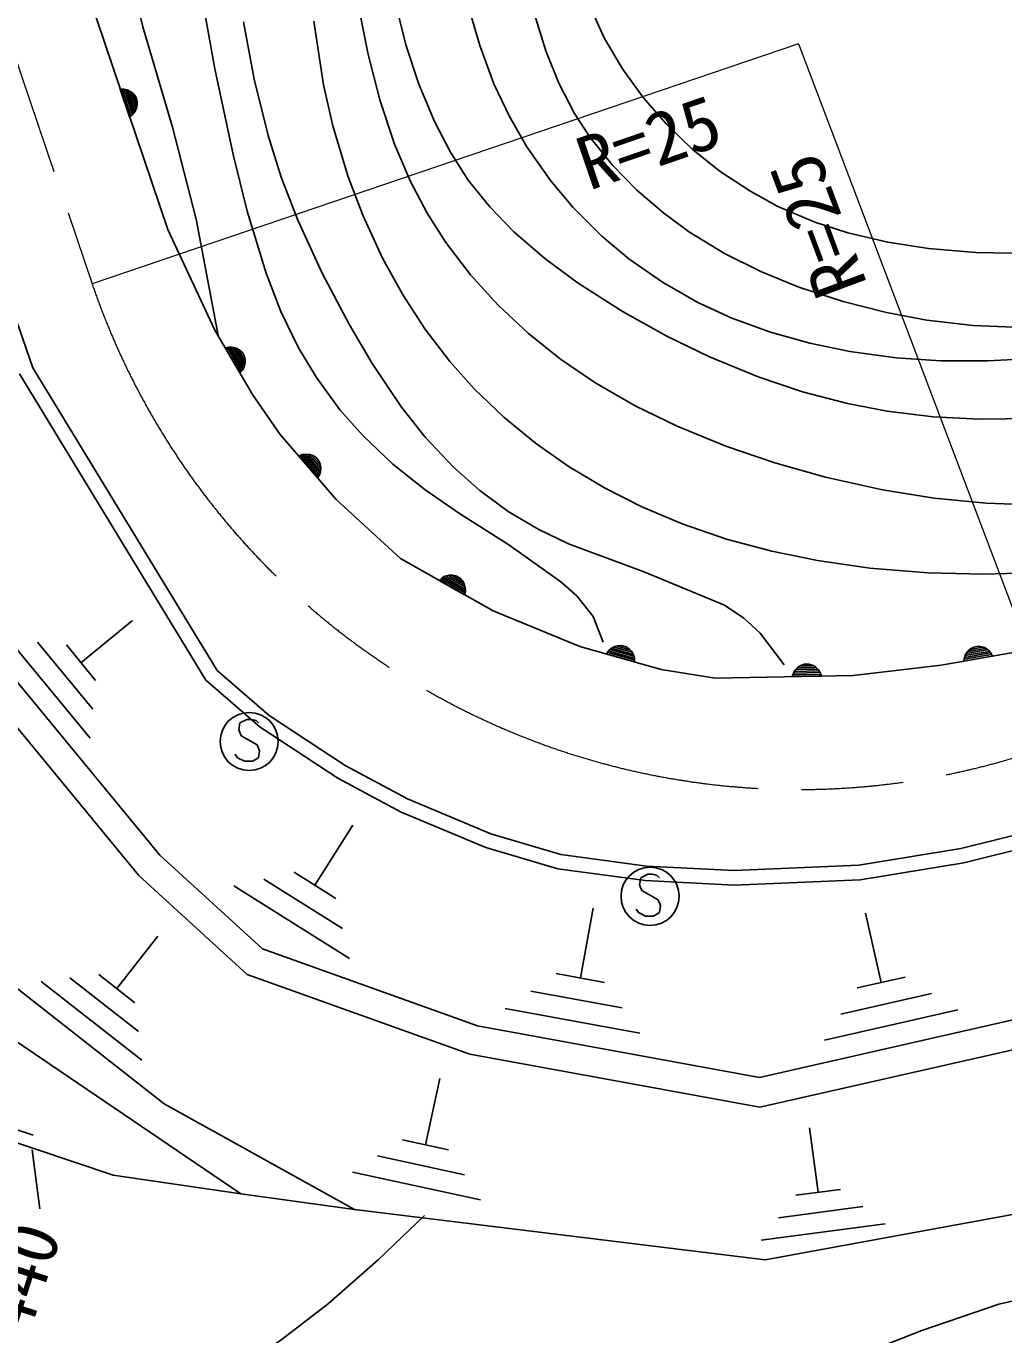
# Model space of a CAD drawing. Units: millimetres, scale not verified. Extents: x 40000 to 680000, y 20000 to 380000.
# Drawn here: x 174720 to 208332, y 243496 to 288510 of the extents above; entities that cross this region are included whole.
import ezdxf
from ezdxf.enums import TextEntityAlignment as Align

# ---------------------------------------------------------------- set-up
doc = ezdxf.new("R2010")
doc.units = ezdxf.units.MM
doc.header["$LTSCALE"] = 1000
doc.linetypes.add('CHAIN', pattern=[18.5, 12, -1.5, 3.5, -1.5])
for name, color, linetype, lineweight in [('M-BGD', 7, 'Continuous', 25), ('M-BMK', 2, 'CHAIN', 13), ('M-BMK-HTXT', 7, 'Continuous', 13), ('M-STR-STRC', 7, 'Continuous', 25)]:
    doc.layers.add(name, color=color, linetype=linetype, lineweight=lineweight)
doc.styles.add('ＭＳ ゴシック', font='')
doc.styles.get('ＭＳ ゴシック').set_extended_font_data('MS Gothic')

msp = doc.modelspace()

# ---------------------------------------------------------------- linework, layer by layer
at = {"layer": 'M-BGD'}
for p, q in [((174478, 296639), (179587, 281518)), ((174478, 296639), (179587, 281518)), ((168862, 294355), (174945, 276763)), ((177957, 286343), (178083, 286344)), ((178277, 285396), (177957, 286343)), ((178321, 285453), (178026, 286324)), ((178083, 286344), (178197, 286319)), ((178089, 286325), (178371, 285491)), ((178422, 285529), (178153, 286325)), ((178197, 286319), (178324, 286256)), ((178229, 286287), (178459, 285605)), ((178497, 285681), (178305, 286250)), ((178324, 286256), (178413, 286180)), ((178394, 286174), (178522, 285795)), ((178413, 286180), (178489, 286080)), ((178489, 286080), (178540, 285928)), ((178540, 285928), (178541, 285802)), ((178377, 285472), (178277, 285396)), ((178453, 285561), (178377, 285472)), ((178516, 285688), (178453, 285561)), ((178541, 285802), (178516, 285688)), ((179587, 281518), (181212, 278054)), ((179587, 281518), (181212, 278054)), ((181212, 278054), (182499, 275845)), ((181212, 278054), (182499, 275845)), ((181566, 277446), (181690, 277472)), ((182070, 276582), (181566, 277446)), ((182102, 276647), (181638, 277441)), ((181690, 277472), (181807, 277470)), ((181700, 277454), (182143, 276694)), ((182185, 276742), (181762, 277467)), ((181807, 277470), (181944, 277434)), ((181844, 277446), (182207, 276824)), ((182228, 276906), (181926, 277424)), ((181944, 277434), (182046, 277378)), ((182029, 277368), (182230, 277022)), ((182046, 277378), (182141, 277294)), ((182141, 277294), (182221, 277156)), ((182246, 276916), (182210, 276779)), ((182221, 277156), (182247, 277032)), ((182247, 277032), (182246, 276916)), ((174487, 276547), (180894, 266020)), ((174487, 276547), (180894, 266020)), ((174487, 276547), (180894, 266020)), ((174945, 276763), (181283, 266348)), ((182154, 276677), (182070, 276582)), ((182210, 276779), (182154, 276677)), ((182499, 275845), (183449, 274465)), ((182499, 275845), (183449, 274465)), ((183449, 274465), (185381, 272226)), ((183449, 274465), (185381, 272226)), ((184089, 273724), (184206, 273772)), ((184742, 272967), (184089, 273724)), ((184761, 273036), (184160, 273733)), ((184206, 273772), (184320, 273792)), ((184219, 273757), (184793, 273090)), ((184826, 273145), (184277, 273781)), ((184320, 273792), (184461, 273781)), ((184362, 273775), (184832, 273229)), ((184838, 273314), (184446, 273768)), ((184461, 273781), (184572, 273745)), ((184557, 273732), (184818, 273429)), ((184572, 273745), (184681, 273680)), ((184681, 273680), (184785, 273559)), ((184785, 273559), (184833, 273442)), ((184833, 273442), (184853, 273327)), ((184853, 273327), (184843, 273186)), ((184806, 273075), (184742, 272967)), ((184843, 273186), (184806, 273075)), ((185381, 272226), (187588, 270201)), ((185381, 272226), (187588, 270201)), ((170126, 271158), (179320, 259993)), ((169217, 270680), (178589, 259299)), ((187588, 270201), (190771, 268400)), ((187588, 270201), (190771, 268400)), ((188924, 269445), (189018, 269530)), ((189794, 268953), (188924, 269445)), ((189789, 269025), (188988, 269478)), ((189018, 269530), (189119, 269587)), ((189035, 269520), (189801, 269087)), ((189813, 269149), (189082, 269562)), ((189119, 269587), (189256, 269625)), ((189164, 269585), (189791, 269231)), ((189768, 269312), (189246, 269608)), ((189256, 269625), (189372, 269628)), ((189362, 269611), (189710, 269414)), ((189372, 269628), (189496, 269604)), ((189496, 269604), (189636, 269525)), ((189636, 269525), (189720, 269431)), ((189720, 269431), (189778, 269330)), ((189778, 269330), (189816, 269193)), ((189816, 269193), (189819, 269077)), ((189819, 269077), (189794, 268953)), ((190771, 268400), (193754, 267174)), ((190771, 268400), (193754, 267174)), ((176605, 266614), (178371, 268068)), ((176916, 264021), (174119, 267417)), ((175110, 267321), (177012, 265012)), ((177108, 266003), (176101, 267225)), ((193754, 267174), (196555, 266386)), ((193754, 267174), (196555, 266386)), ((194673, 266916), (194744, 267020)), ((195613, 266713), (194728, 266963)), ((194744, 267020), (194829, 267100)), ((194763, 267015), (195610, 266776)), ((195607, 266840), (194799, 267067)), ((194829, 267100), (194952, 267169)), ((194873, 267109), (195566, 266914)), ((195525, 266988), (194947, 267150)), ((194952, 267169), (195065, 267200)), ((195059, 267181), (195444, 267072)), ((195065, 267200), (195191, 267206)), ((195191, 267206), (195345, 267163)), ((195345, 267163), (195450, 267092)), ((195450, 267092), (195530, 267007)), ((195530, 267007), (195599, 266884)), ((206177, 266528), (208723, 266983)), ((206177, 266528), (208723, 266983)), ((206995, 266796), (207862, 266951)), ((207831, 267006), (207005, 266858)), ((207017, 266901), (207098, 267017)), ((207053, 266928), (207762, 267055)), ((207098, 267017), (207186, 267094)), ((207692, 267103), (207102, 266998)), ((207186, 267094), (207297, 267154)), ((207189, 267074), (207583, 267145)), ((207297, 267154), (207455, 267183)), ((207455, 267183), (207580, 267164)), ((207580, 267164), (207689, 267123)), ((207689, 267123), (207805, 267042)), ((207805, 267042), (207881, 266954)), ((207881, 266954), (207942, 266843)), ((195636, 266645), (194673, 266916)), ((195599, 266884), (195630, 266771)), ((195630, 266771), (195636, 266645)), ((201254, 266460), (201353, 266522)), ((201353, 266522), (201472, 266564)), ((201354, 266502), (201753, 266509)), ((201472, 266564), (201632, 266567)), ((201632, 266567), (201753, 266529)), ((201753, 266529), (201854, 266471)), ((203154, 266175), (206177, 266528)), ((203154, 266175), (206177, 266528)), ((207942, 266843), (206957, 266667)), ((206957, 266667), (206976, 266792)), ((206976, 266792), (207017, 266901)), ((207892, 266895), (206986, 266733)), ((181283, 266348), (183069, 264796)), ((196555, 266386), (198407, 266087)), ((196555, 266386), (198407, 266087)), ((198407, 266087), (203154, 266175)), ((198407, 266087), (203154, 266175)), ((201060, 266136), (201098, 266257)), ((202060, 266155), (201060, 266136)), ((201098, 266257), (201156, 266358)), ((202019, 266214), (201099, 266197)), ((201118, 266258), (201998, 266274)), ((201977, 266334), (201137, 266318)), ((201156, 266358), (201254, 266460)), ((201196, 266379), (201916, 266392)), ((201855, 266451), (201255, 266440)), ((201854, 266471), (201956, 266373)), ((201956, 266373), (202018, 266274)), ((202018, 266274), (202060, 266155)), ((180894, 266020), (182764, 264394)), ((180894, 266020), (182764, 264394)), ((180894, 266020), (182764, 264394)), ((183069, 264796), (185689, 263078)), ((182764, 264394), (185432, 262645)), ((182764, 264394), (185432, 262645)), ((182764, 264394), (185432, 262645)), ((185689, 263078), (187825, 261933)), ((185432, 262645), (187609, 261479)), ((185432, 262645), (187609, 261479)), ((185432, 262645), (187609, 261479)), ((187825, 261933), (190696, 260729)), ((187609, 261479), (190528, 260254)), ((187609, 261479), (190528, 260254)), ((187609, 261479), (190528, 260254)), ((184645, 258959), (185947, 261028)), ((190696, 260729), (193106, 260020)), ((206852, 260225), (209993, 261000)), ((190528, 260254), (193000, 259527)), ((190528, 260254), (193000, 259527)), ((190528, 260254), (193000, 259527)), ((203343, 259652), (206852, 260225)), ((206953, 259732), (210135, 260517)), ((206953, 259732), (210135, 260517)), ((206953, 259732), (210135, 260517)), ((179320, 259993), (182850, 256768)), ((193106, 260020), (196051, 259620)), ((178589, 259299), (182320, 255889)), ((185361, 258509), (183929, 259410)), ((193000, 259527), (196004, 259118)), ((193000, 259527), (196004, 259118)), ((193000, 259527), (196004, 259118)), ((196051, 259620), (199068, 259464)), ((199068, 259464), (203343, 259652)), ((203395, 259151), (206953, 259732)), ((203395, 259151), (206953, 259732)), ((203395, 259151), (206953, 259732)), ((185833, 256435), (181855, 258938)), ((182892, 259174), (185597, 257472)), ((196004, 259118), (199066, 258960)), ((196004, 259118), (199066, 258960)), ((196004, 259118), (199066, 258960)), ((199066, 258960), (203395, 259151)), ((199066, 258960), (203395, 259151)), ((199066, 258960), (203395, 259151)), ((193777, 255773), (194218, 258177)), ((204121, 255616), (203581, 258000)), ((171987, 257298), (179469, 251443)), ((177838, 255404), (179248, 257206)), ((182850, 256768), (190237, 254128)), ((176226, 255772), (178582, 253928)), ((178461, 254916), (177214, 255892)), ((182320, 255889), (189975, 253154)), ((194609, 255620), (192944, 255925)), ((204946, 255803), (203296, 255429)), ((182101, 248340), (171879, 255283)), ((178702, 252939), (175237, 255651)), ((192069, 255322), (195213, 254745)), ((202729, 254529), (205846, 255236)), ((199927, 252350), (212265, 255149)), ((195816, 253869), (191194, 254718)), ((206746, 254669), (202162, 253630)), ((190237, 254128), (199927, 252350)), ((199948, 251323), (212553, 254182)), ((189975, 253154), (199948, 251323)), ((168046, 252214), (177716, 248987)), ((188447, 250028), (188942, 252315)), ((179469, 251443), (186009, 247802)), ((174957, 250362), (172586, 251153)), ((201946, 248399), (201652, 250615)), ((174929, 249864), (175195, 247835)), ((189239, 249856), (187656, 250199)), ((186800, 249648), (189791, 249000)), ((177716, 248987), (182101, 248340)), ((190342, 248144), (185944, 249096)), ((202713, 248500), (201179, 248297)), ((182101, 248340), (186009, 247802)), ((186009, 247802), (200130, 246078)), ((200130, 246078), (209267, 247745)), ((200587, 247525), (203486, 247909)), ((204258, 247317), (199995, 246752))]:
    msp.add_line(p, q, dxfattribs=at)
for points in [[(174811, 327592), (175372, 324847), (175827, 322114), (176156, 319133), (176385, 316139), (177003, 306453), (177379, 296788), (177580, 294602), (177907, 292222), (178291, 290258), (178735, 288487), (179747, 285031), (180559, 281868), (181329, 277818)], [(178081, 325439), (178350, 315731), (179048, 306040), (179867, 296349), (180219, 293164), (180677, 289985), (181203, 287041), (181837, 284093), (182322, 282152), (182971, 280015), (183478, 278701), (184083, 277444), (184697, 276426), (185509, 275318), (186306, 274417), (187328, 273445), (188433, 272560), (189620, 271745), (191319, 270673), (193104, 269401), (193655, 268912), (194211, 268210), (194561, 267318)], [(186014, 289911), (186476, 287531), (186881, 285971), (187389, 284449), (187935, 283162), (188501, 282082), (189147, 281072), (190002, 279956), (190953, 278911), (191987, 277943), (193091, 277055), (194273, 276251), (195662, 275453), (197103, 274752), (198774, 274065), (200458, 273490), (202202, 272999), (204159, 272565), (205936, 272280), (207727, 272104), (209286, 272043)], [(187333, 289645), (187778, 287864), (188217, 286520), (188755, 285228), (189306, 284172), (189922, 283214), (190662, 282292), (191492, 281437), (192554, 280517), (193697, 279671), (195251, 278680), (196749, 277849), (198212, 277139), (199891, 276447), (201410, 275935), (202953, 275528), (204320, 275263), (205902, 275074), (207509, 274992), (209317, 275017)], [(189818, 289574), (190314, 287841), (190803, 286527), (191334, 285401), (191937, 284360), (192742, 283207), (193518, 282279), (194512, 281286), (195439, 280513), (196594, 279707), (197815, 279008), (198985, 278465), (200310, 277982), (201666, 277603), (203043, 277320), (204635, 277104), (206172, 277000), (207783, 276997), (209785, 277104)], [(191935, 289778), (192591, 287665), (193039, 286552), (193570, 285512), (194114, 284677), (194868, 283739), (195715, 282873), (196638, 282081), (197526, 281430), (198729, 280696), (199984, 280068), (201282, 279537), (202810, 279037), (204303, 278664), (205691, 278403), (207282, 278217), (208676, 278162)], [(194152, 289069), (194609, 288087), (195219, 287045), (195932, 286058), (196736, 285135), (197622, 284285), (198578, 283517), (199595, 282841), (200542, 282324), (201830, 281772), (202973, 281402), (204343, 281080), (205743, 280863), (207366, 280725), (209204, 280686)], [(182195, 288662), (182561, 286692), (183037, 284748), (183483, 283320), (184061, 281833), (184899, 280017), (185836, 278236), (186617, 276903), (187619, 275406), (188443, 274374), (189414, 273345), (190319, 272538), (191289, 271819), (192320, 271203), (193371, 270701), (195990, 269733), (198729, 268591), (199393, 268150), (199958, 267631), (200780, 266546)], [(184608, 288677), (184940, 286489), (185261, 285077), (185789, 283333), (186294, 282006), (186973, 280533), (187658, 279292), (188428, 278105), (189284, 276980), (190128, 276030), (191144, 275056), (192234, 274164), (193391, 273355), (194604, 272630), (195864, 271989), (197279, 271388), (198801, 270866), (200353, 270447), (201930, 270125), (203725, 269870), (205733, 269707), (207636, 269659), (210039, 269724)], [(188414, 247598), (186827, 246074), (185109, 244570), (183522, 243351), (181833, 242190), (179101, 240484)], [(202893, 242616), (205515, 243643), (208159, 244551), (209220, 244794), (210601, 244989), (220240, 245444), (221707, 245660), (223475, 246038), (225044, 246374), (226621, 246603), (227926, 246648), (229327, 246583), (231133, 246453), (232931, 246430), (234068, 246543), (235445, 246802), (236278, 246990)]]:
    msp.add_lwpolyline(points, dxfattribs=at)
at = {"layer": 'M-BMK'}
msp.add_line((171815, 294871), (176987, 279653), dxfattribs=at)
msp.add_arc((201276, 287907), 25654, 198.7688, 290.7462, dxfattribs=at)
at = {"layer": 'M-BMK-HTXT'}
for q in [(176987, 279653), (210364, 263917)]:
    msp.add_line((201276, 287907), q, dxfattribs=at)
at = {"layer": 'M-STR-STRC'}
for p, q in [((182067, 264545), (182027, 264305)), ((182027, 264305), (182107, 264105)), ((182307, 264665), (182067, 264545)), ((182467, 264665), (182307, 264665)), ((182627, 264625), (182467, 264665)), ((182707, 264545), (182627, 264625)), ((182107, 264105), (182667, 263785)), ((181986, 263345), (181906, 263465)), ((182226, 263225), (181986, 263345)), ((182706, 263345), (182506, 263225)), ((182667, 263785), (182747, 263585)), ((182747, 263585), (182706, 263345)), ((182506, 263225), (182226, 263225)), ((196092, 259340), (195852, 259220)), ((196252, 259340), (196092, 259340)), ((196412, 259300), (196252, 259340)), ((196492, 259220), (196412, 259300)), ((195852, 259220), (195812, 258980)), ((195812, 258980), (195892, 258780)), ((195892, 258780), (196452, 258460)), ((196452, 258460), (196532, 258260)), ((195772, 258020), (195692, 258140)), ((196012, 257900), (195772, 258020)), ((196492, 258020), (196292, 257900)), ((196532, 258260), (196492, 258020)), ((196292, 257900), (196012, 257900))]:
    msp.add_line(p, q, dxfattribs=at)
for centre in [(182387, 263905), (196172, 258580)]:
    msp.add_circle(centre, 1000, dxfattribs=at)

# ---------------------------------------------------------------- texts
at = {"layer": 'M-BGD', "style": 'ＭＳ ゴシック'}
msp.add_text('440', height=1833, rotation=72.18, dxfattribs=at).set_placement((175325, 243242), align=Align.BOTTOM_LEFT)
at = {"layer": 'M-BMK-HTXT', "style": 'ＭＳ ゴシック'}
for rotation, p in [(18.98, (194244, 282327)), (110.38, (204166, 279814))]:
    msp.add_text('R=25', height=1833, rotation=rotation, dxfattribs=at).set_placement(p, align=Align.BOTTOM_LEFT)

doc.saveas('drawing.dxf')
